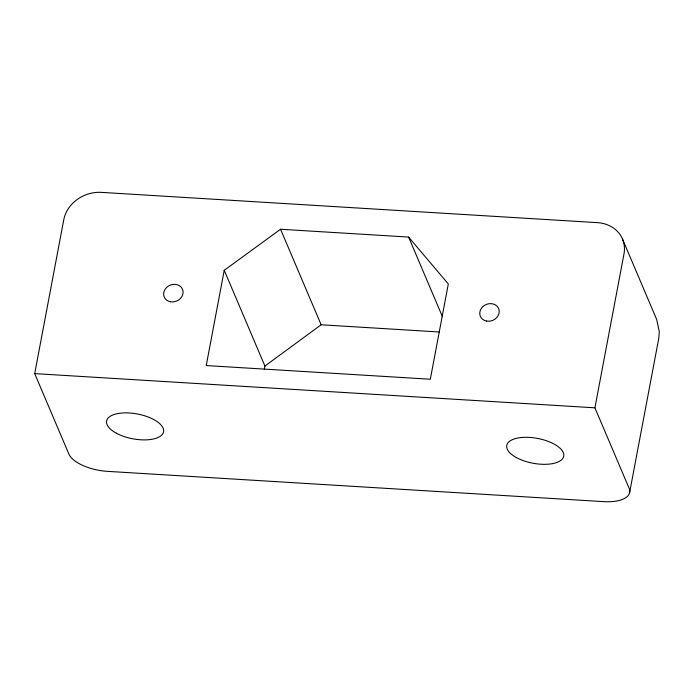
<?xml version="1.0" encoding="UTF-8"?>
<svg xmlns="http://www.w3.org/2000/svg" width="694" height="694" viewBox="0 0 694 694"><rect width="100%" height="100%" fill="white"/><g stroke="black" fill="none" stroke-linecap="round" stroke-linejoin="round"><path stroke-width="1.04" d="M34.7 373.615L63.779 219.72A33.139 28.645 -23 0 1 101.333 192.368L597.525 222.653A33.139 28.645 -23 0 1 623.993 253.926L594.914 407.812L629.111 488.264A33.139 14.418 10.7 0 1 603.606 501.632L107.414 471.347A33.139 14.418 10.7 0 1 68.888 454.067L34.7 373.615L594.914 407.812M224.231 270.287L206.231 365.556L430.315 379.236L448.315 283.967L408.601 237.07L280.558 229.254L224.231 270.287L264.926 366.059L264.327 369.243M629.701 492.167L658.779 338.273L659.3 331.749L656.663 319.457L622.475 239.005M439.51 332.001L321.149 324.775L264.926 366.059M408.601 237.07L442.434 316.672M280.558 229.254L321.149 324.775M170.464 301.769A9.942 8.597 -23 0 0 182.869 290.3A9.942 8.597 -23 0 0 166.76 287.307A9.942 8.597 -23 0 0 170.464 301.769M116.332 433.195A28.992 12.622 10.7 0 0 163.142 433.099A28.992 12.622 10.7 0 0 125.779 412.869A28.992 12.622 10.7 0 0 116.332 433.195M486.589 321.07A9.942 8.597 -23 0 0 498.995 309.602A9.942 8.597 -23 0 0 482.877 306.609A9.942 8.597 -23 0 0 486.589 321.07M516.483 457.624A28.992 12.622 10.7 0 0 563.294 457.528A28.992 12.622 10.7 0 0 525.931 437.298A28.992 12.622 10.7 0 0 516.483 457.624"/></g></svg>
